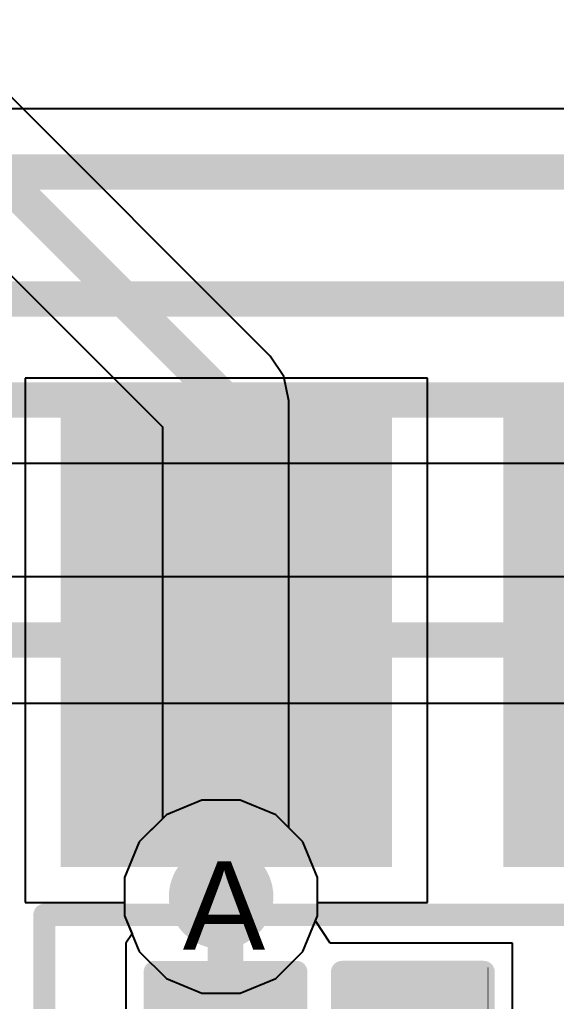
# Model space of a CAD drawing. Header units: inches. Extents: x 0 to 5271, y 0 to 5417.
# Drawn here: x 126.76 to 129.84, y 16.29 to 21.92 of the extents above; entities that cross this region are included whole.
import ezdxf

# ---------------------------------------------------------------- set-up
doc = ezdxf.new("R2010")
doc.units = ezdxf.units.IN
for name, color, linetype in [('Bottom Layer', 5, 'Continuous'), ('Bottom Overlay', 54, 'Continuous'), ('Bottom Paste', 16, 'Continuous'), ('Bottom Solder', 6, 'Continuous'), ('Drill Drawing', 1, 'Continuous'), ('L2_GND1', 16, 'Continuous'), ('L3_SIG1', 76, 'Continuous'), ('L4_PWR', 90, 'Continuous'), ('L5_GND2', 156, 'Continuous'), ('L6_SIG2', 130, 'Continuous'), ('L7_GND3', 216, 'Continuous'), ('Top Layer', 1, 'Continuous'), ('Top Overlay', 2, 'Continuous'), ('Top Paste', 8, 'Continuous'), ('Top Solder', 216, 'Continuous'), ('Via Holes', 16, 'Continuous')]:
    doc.layers.add(name, color=color, linetype=linetype)
doc.styles.add('Arial', font='', dxfattribs={"height": 0.2})
doc.styles.get('Arial').set_extended_font_data('Arial')

# ---------------------------------------------------------------- blocks, each defined once
blk = doc.blocks.new('PC817X2NIPW_190')
at = {"layer": 'Top Layer'}
for points in [[(6.1499, 2.17), (6.1499, 0.37), (3.6499, 0.37), (3.6499, 2.17)], [(6.1499, -0.37), (6.1499, -2.17), (3.6499, -2.17), (3.6499, -0.37)]]:
    blk.add_hatch(color=1, dxfattribs=at).paths.add_polyline_path(points)
at = {"layer": 'Top Paste'}
for points in [[(6.1499, 2.17), (6.1499, 0.37), (3.6499, 0.37), (3.6499, 2.17)], [(6.1499, -0.37), (6.1499, -2.17), (3.6499, -2.17), (3.6499, -0.37)]]:
    blk.add_hatch(color=8, dxfattribs=at).paths.add_polyline_path(points)
at = {"layer": 'Top Solder'}
for points in [[(6.2007, 2.2208), (6.2007, 0.3192), (3.5991, 0.3192), (3.5991, 2.2208)], [(6.2007, -0.3192), (6.2007, -2.2208), (3.5991, -2.2208), (3.5991, -0.3192)]]:
    blk.add_hatch(color=216, dxfattribs=at).paths.add_polyline_path(points)
at = {"layer": 'Top Overlay'}
for points in [[(-3.175, 2.3139, 0.127, 0.127, 0), (3.3249, 2.3139, 0.127, 0.127, 0)], [(3.3249, 2.3139, 0.127, 0.127, 0), (3.3249, -2.286, 0.127, 0.127, 0)]]:
    blk.add_lwpolyline(points, format="xyseb", dxfattribs=at)
blk.add_lwpolyline([(3.2931, 2.3139, 0.0635, 0.0635, 1), (3.3566, 2.3139, 0.0635, 0.0635, 1)], format="xyseb", close=True, dxfattribs=at)
blk.add_lwpolyline([(3.2931, 2.3139, 0.0635, 0.0635, 1), (3.3566, 2.3139, 0.0635, 0.0635, 1)], format="xyseb", close=True, dxfattribs=at)
blk = doc.blocks.new('C___0402_B_193')
at = {"layer": 'Bottom Layer'}
for points in [[(-0.2413, 0.3175), (-0.2413, -0.3175), (-0.6985, -0.3175), (-0.6985, 0.3175)], [(0.6985, 0.3175), (0.6985, -0.3175), (0.2413, -0.3175), (0.2413, 0.3175)]]:
    blk.add_hatch(color=5, dxfattribs=at).paths.add_polyline_path(points)
at = {"layer": 'Bottom Paste'}
for points in [[(-0.2413, 0.3175), (-0.2413, -0.3175), (-0.6985, -0.3175), (-0.6985, 0.3175)], [(0.6985, 0.3175), (0.6985, -0.3175), (0.2413, -0.3175), (0.2413, 0.3175)]]:
    blk.add_hatch(color=16, dxfattribs=at).paths.add_polyline_path(points)
at = {"layer": 'Bottom Solder'}
for points in [[(-0.1813, 0.3775), (-0.1813, -0.3775), (-0.7585, -0.3775), (-0.7585, 0.3775)], [(0.7585, 0.3775), (0.7585, -0.3775), (0.1813, -0.3775), (0.1813, 0.3775)]]:
    blk.add_hatch(color=6, dxfattribs=at).paths.add_polyline_path(points)
at = {"layer": 'Bottom Overlay'}
for points in [[(-0.7874, 0.4064, 0.127, 0.127, 0), (-0.2794, 0.4064, 0.127, 0.127, 0)], [(-0.7874, 0.4064, 0.127, 0.127, 0), (-0.7874, -0.4064, 0.127, 0.127, 0)], [(0.2794, 0.4064, 0.127, 0.127, 0), (0.7874, 0.4064, 0.127, 0.127, 0)], [(0.7874, 0.4064, 0.127, 0.127, 0), (0.7874, -0.4064, 0.127, 0.127, 0)], [(-0.7874, -0.4064, 0.127, 0.127, 0), (-0.2794, -0.4064, 0.127, 0.127, 0)], [(0.2794, -0.4064, 0.127, 0.127, 0), (0.7874, -0.4064, 0.127, 0.127, 0)]]:
    blk.add_lwpolyline(points, format="xyseb", dxfattribs=at)
for points in [[(-0.8191, 0.4064, 0.0635, 0.0635, 1), (-0.7556, 0.4064, 0.0635, 0.0635, 1)], [(-0.8191, 0.4064, 0.0635, 0.0635, 1), (-0.7556, 0.4064, 0.0635, 0.0635, 1)], [(-0.3111, 0.4064, 0.0635, 0.0635, 1), (-0.2476, 0.4064, 0.0635, 0.0635, 1)], [(0.2477, 0.4064, 0.0635, 0.0635, 1), (0.3112, 0.4064, 0.0635, 0.0635, 1)], [(0.7557, 0.4064, 0.0635, 0.0635, 1), (0.8192, 0.4064, 0.0635, 0.0635, 1)], [(0.7557, 0.4064, 0.0635, 0.0635, 1), (0.8192, 0.4064, 0.0635, 0.0635, 1)], [(-0.8191, -0.4064, 0.0635, 0.0635, 1), (-0.7556, -0.4064, 0.0635, 0.0635, 1)], [(-0.8191, -0.4064, 0.0635, 0.0635, 1), (-0.7556, -0.4064, 0.0635, 0.0635, 1)], [(-0.3111, -0.4064, 0.0635, 0.0635, 1), (-0.2476, -0.4064, 0.0635, 0.0635, 1)], [(0.2477, -0.4064, 0.0635, 0.0635, 1), (0.3112, -0.4064, 0.0635, 0.0635, 1)], [(0.7557, -0.4064, 0.0635, 0.0635, 1), (0.8192, -0.4064, 0.0635, 0.0635, 1)], [(0.7557, -0.4064, 0.0635, 0.0635, 1), (0.8192, -0.4064, 0.0635, 0.0635, 1)]]:
    blk.add_lwpolyline(points, format="xyseb", close=True, dxfattribs=at)
blk = doc.blocks.new('R___0402_B_215')
at = {"layer": 'Bottom Layer'}
for points in [[(-0.2413, 0.3175), (-0.2413, -0.3175), (-0.6985, -0.3175), (-0.6985, 0.3175)], [(0.6985, 0.3175), (0.6985, -0.3175), (0.2413, -0.3175), (0.2413, 0.3175)]]:
    blk.add_hatch(color=5, dxfattribs=at).paths.add_polyline_path(points)
at = {"layer": 'Bottom Paste'}
for points in [[(-0.2413, 0.3175), (-0.2413, -0.3175), (-0.6985, -0.3175), (-0.6985, 0.3175)], [(0.6985, 0.3175), (0.6985, -0.3175), (0.2413, -0.3175), (0.2413, 0.3175)]]:
    blk.add_hatch(color=16, dxfattribs=at).paths.add_polyline_path(points)
at = {"layer": 'Bottom Solder'}
for points in [[(-0.1863, 0.3725), (-0.1863, -0.3725), (-0.7535, -0.3725), (-0.7535, 0.3725)], [(0.7535, 0.3725), (0.7535, -0.3725), (0.1863, -0.3725), (0.1863, 0.3725)]]:
    blk.add_hatch(color=6, dxfattribs=at).paths.add_polyline_path(points)
at = {"layer": 'Bottom Overlay'}
for points in [[(0.7874, 0.4064, 0.127, 0.127, 0), (-0.7874, 0.4064, 0.127, 0.127, 0)], [(-0.7874, -0.4064, 0.127, 0.127, 0), (-0.7874, 0.4064, 0.127, 0.127, 0)], [(0.7874, -0.4064, 0.127, 0.127, 0), (0.7874, 0.4064, 0.127, 0.127, 0)], [(0.8128, 0.4318, 0.00323, 0.00323, 0), (-0.8128, 0.4318, 0.00323, 0.00323, 0)], [(0.7874, -0.4064, 0.127, 0.127, 0), (-0.7874, -0.4064, 0.127, 0.127, 0)]]:
    blk.add_lwpolyline(points, format="xyseb", dxfattribs=at)
for points in [[(-0.8191, 0.4064, 0.0635, 0.0635, 1), (-0.7556, 0.4064, 0.0635, 0.0635, 1)], [(-0.8191, 0.4064, 0.0635, 0.0635, 1), (-0.7556, 0.4064, 0.0635, 0.0635, 1)], [(0.7557, 0.4064, 0.0635, 0.0635, 1), (0.8192, 0.4064, 0.0635, 0.0635, 1)], [(0.7557, 0.4064, 0.0635, 0.0635, 1), (0.8192, 0.4064, 0.0635, 0.0635, 1)], [(-0.8136, 0.4318, 0.00161, 0.00161, 1), (-0.812, 0.4318, 0.00161, 0.00161, 1)], [(0.812, 0.4318, 0.00161, 0.00161, 1), (0.8136, 0.4318, 0.00161, 0.00161, 1)], [(-0.8191, -0.4064, 0.0635, 0.0635, 1), (-0.7556, -0.4064, 0.0635, 0.0635, 1)], [(-0.8191, -0.4064, 0.0635, 0.0635, 1), (-0.7556, -0.4064, 0.0635, 0.0635, 1)], [(0.7557, -0.4064, 0.0635, 0.0635, 1), (0.8192, -0.4064, 0.0635, 0.0635, 1)], [(0.7557, -0.4064, 0.0635, 0.0635, 1), (0.8192, -0.4064, 0.0635, 0.0635, 1)]]:
    blk.add_lwpolyline(points, format="xyseb", close=True, dxfattribs=at)

msp = doc.modelspace()

# ---------------------------------------------------------------- hatches: boundary and pattern name
at = {"layer": 'Bottom Layer'}
h = msp.add_hatch(color=5, dxfattribs=at)
edge = h.paths.add_edge_path()
edge.add_arc((127.9144, 16.891), 0.3, 0, 360)
at = {"layer": 'L2_GND1'}
h = msp.add_hatch(color=16, dxfattribs=at)
edge = h.paths.add_edge_path()
edge.add_arc((127.9144, 16.891), 0.3, 0, 360)
at = {"layer": 'L3_SIG1'}
h = msp.add_hatch(color=76, dxfattribs=at)
edge = h.paths.add_edge_path()
edge.add_arc((127.9144, 16.891), 0.3, 0, 360)
at = {"layer": 'L4_PWR'}
h = msp.add_hatch(color=90, dxfattribs=at)
edge = h.paths.add_edge_path()
edge.add_arc((127.9144, 16.891), 0.3, 0, 360)
at = {"layer": 'L5_GND2'}
h = msp.add_hatch(color=156, dxfattribs=at)
edge = h.paths.add_edge_path()
edge.add_arc((127.9144, 16.891), 0.3, 0, 360)
at = {"layer": 'L6_SIG2'}
h = msp.add_hatch(color=130, dxfattribs=at)
edge = h.paths.add_edge_path()
edge.add_arc((127.9144, 16.891), 0.3, 0, 360)
at = {"layer": 'L7_GND3'}
h = msp.add_hatch(color=216, dxfattribs=at)
edge = h.paths.add_edge_path()
edge.add_arc((127.9144, 16.891), 0.3, 0, 360)
at = {"layer": 'Top Layer'}
h = msp.add_hatch(color=1, dxfattribs=at)
edge = h.paths.add_edge_path()
edge.add_arc((127.9144, 16.891), 0.3, 0, 360)
at = {"layer": 'Via Holes'}
h = msp.add_hatch(color=7, dxfattribs=at)
edge = h.paths.add_edge_path()
edge.add_arc((127.9144, 16.891), 0.15, 0, 360)

# ---------------------------------------------------------------- linework, layer by layer
at = {"layer": 'Bottom Layer'}
for p, q in [((127.8042, 17.445), (127.6006, 17.3607)), ((128.0246, 17.445), (127.8042, 17.445)), ((128.2282, 17.3607), (128.0246, 17.445)), ((127.6006, 17.3607), (127.4447, 17.2048)), ((128.3841, 17.2048), (128.2282, 17.3607)), ((127.4447, 17.2048), (127.3604, 17.0012)), ((128.4684, 17.0012), (128.3841, 17.2048)), ((127.3604, 17.0012), (127.3604, 16.7808)), ((128.4684, 16.7808), (128.4684, 17.0012)), ((127.3604, 16.7808), (127.4034, 16.6769)), ((128.4562, 16.7514), (128.4684, 16.7808)), ((128.5411, 16.6244), (128.4562, 16.7514)), ((127.4034, 16.6769), (127.3683, 16.6243)), ((127.3683, 16.6243), (127.3683, 16.6243)), ((127.3683, 16.6243), (127.3683, 15.6591)), ((129.5862, 16.6244), (128.5411, 16.6244)), ((129.5862, 15.6592), (129.5862, 16.6244))]:
    msp.add_line(p, q, dxfattribs=at)
msp.add_lwpolyline([(127.9397, 16.1418, 0.2032, 0.2032, 0), (127.9397, 16.9278, 0.2032, 0.2032, 0)], format="xyseb", dxfattribs=at)
msp.add_lwpolyline([(127.8889, 16.9278, 0.1016, 0.1016, 1), (127.9905, 16.9278, 0.1016, 0.1016, 1)], format="xyseb", close=True, dxfattribs=at)
at = {"layer": 'L2_GND1'}
for p, q in [((127.8042, 17.445), (127.6006, 17.3607)), ((128.0246, 17.445), (127.8042, 17.445)), ((128.2282, 17.3607), (128.0246, 17.445)), ((127.6006, 17.3607), (127.4447, 17.2048)), ((128.3841, 17.2048), (128.2282, 17.3607)), ((127.4447, 17.2048), (127.3604, 17.0012)), ((128.4684, 17.0012), (128.3841, 17.2048)), ((127.3604, 17.0012), (127.3604, 16.7808)), ((128.4684, 16.7808), (128.4684, 17.0012)), ((127.3604, 16.7808), (127.4447, 16.5772)), ((128.3841, 16.5772), (128.4684, 16.7808)), ((127.4447, 16.5772), (127.6006, 16.4213)), ((128.2282, 16.4213), (128.3841, 16.5772)), ((127.6006, 16.4213), (127.8042, 16.337)), ((128.0246, 16.337), (128.2282, 16.4213)), ((127.8042, 16.337), (128.0246, 16.337))]:
    msp.add_line(p, q, dxfattribs=at)
at = {"layer": 'L3_SIG1'}
for p, q in [((128.1961, 19.9922), (126.2658, 21.9226)), ((125.8592, 21.3036), (127.5772, 19.5857)), ((128.2747, 19.8746), (128.1961, 19.9922)), ((128.1961, 19.9922), (128.1961, 19.9922)), ((128.3023, 19.7359), (128.2747, 19.8746)), ((128.3023, 19.7358), (128.3023, 19.7359)), ((128.3023, 17.2866), (128.3023, 19.7358)), ((127.5772, 19.5857), (127.5772, 17.3373)), ((127.5772, 17.3373), (127.4447, 17.2048)), ((128.3841, 17.2048), (128.3023, 17.2866)), ((127.4447, 17.2048), (127.3604, 17.0012)), ((128.4684, 17.0012), (128.3841, 17.2048)), ((127.3604, 17.0012), (127.3604, 16.7808)), ((128.4684, 16.7808), (128.4684, 17.0012)), ((127.3604, 16.7808), (127.4447, 16.5772)), ((128.3841, 16.5772), (128.4684, 16.7808)), ((127.4447, 16.5772), (127.6006, 16.4213)), ((128.2282, 16.4213), (128.3841, 16.5772)), ((127.6006, 16.4213), (127.8042, 16.337)), ((128.0246, 16.337), (128.2282, 16.4213)), ((127.8042, 16.337), (128.0246, 16.337))]:
    msp.add_line(p, q, dxfattribs=at)
for points in [[(126.0094, 21.6662, 0.2032, 0.2032, 0), (127.9397, 19.7359, 0.2032, 0.2032, 0)], [(127.9397, 16.9278, 0.2032, 0.2032, 0), (127.9397, 19.7359, 0.2032, 0.2032, 0)]]:
    msp.add_lwpolyline(points, format="xyseb", dxfattribs=at)
for points in [[(127.8889, 19.7359, 0.1016, 0.1016, 1), (127.9905, 19.7359, 0.1016, 0.1016, 1)], [(127.8889, 19.7359, 0.1016, 0.1016, 1), (127.9905, 19.7359, 0.1016, 0.1016, 1)], [(127.8889, 16.9278, 0.1016, 0.1016, 1), (127.9905, 16.9278, 0.1016, 0.1016, 1)]]:
    msp.add_lwpolyline(points, format="xyseb", close=True, dxfattribs=at)
at = {"layer": 'L4_PWR'}
for p, q in [((127.8042, 17.445), (127.6006, 17.3607)), ((128.0246, 17.445), (127.8042, 17.445)), ((128.2282, 17.3607), (128.0246, 17.445)), ((127.6006, 17.3607), (127.4447, 17.2048)), ((128.3841, 17.2048), (128.2282, 17.3607)), ((127.4447, 17.2048), (127.3604, 17.0012)), ((128.4684, 17.0012), (128.3841, 17.2048)), ((127.3604, 17.0012), (127.3604, 16.7808)), ((128.4684, 16.7808), (128.4684, 17.0012)), ((127.3604, 16.7808), (127.4447, 16.5772)), ((128.3841, 16.5772), (128.4684, 16.7808)), ((127.4447, 16.5772), (127.6006, 16.4213)), ((128.2282, 16.4213), (128.3841, 16.5772)), ((127.6006, 16.4213), (127.8042, 16.337)), ((128.0246, 16.337), (128.2282, 16.4213)), ((127.8042, 16.337), (128.0246, 16.337))]:
    msp.add_line(p, q, dxfattribs=at)
at = {"layer": 'L5_GND2'}
for p, q in [((127.8042, 17.445), (127.6006, 17.3607)), ((128.0246, 17.445), (127.8042, 17.445)), ((128.2282, 17.3607), (128.0246, 17.445)), ((127.6006, 17.3607), (127.4447, 17.2048)), ((128.3841, 17.2048), (128.2282, 17.3607)), ((127.4447, 17.2048), (127.3604, 17.0012)), ((128.4684, 17.0012), (128.3841, 17.2048)), ((127.3604, 17.0012), (127.3604, 16.7808)), ((128.4684, 16.7808), (128.4684, 17.0012)), ((127.3604, 16.7808), (127.4447, 16.5772)), ((128.3841, 16.5772), (128.4684, 16.7808)), ((127.4447, 16.5772), (127.6006, 16.4213)), ((128.2282, 16.4213), (128.3841, 16.5772)), ((127.6006, 16.4213), (127.8042, 16.337)), ((128.0246, 16.337), (128.2282, 16.4213)), ((127.8042, 16.337), (128.0246, 16.337))]:
    msp.add_line(p, q, dxfattribs=at)
at = {"layer": 'L6_SIG2'}
for p, q in [((133.4882, 21.4104), (123.9771, 21.4104)), ((123.9731, 19.3784), (131.8739, 19.3784)), ((132.0414, 18.7265), (124.102, 18.7265)), ((124.9782, 18.0014), (131.8912, 18.0014)), ((127.8042, 17.445), (127.6006, 17.3607)), ((128.0246, 17.445), (127.8042, 17.445)), ((128.2282, 17.3607), (128.0246, 17.445)), ((127.6006, 17.3607), (127.4447, 17.2048)), ((128.3841, 17.2048), (128.2282, 17.3607)), ((127.4447, 17.2048), (127.3604, 17.0012)), ((128.4684, 17.0012), (128.3841, 17.2048)), ((127.3604, 17.0012), (127.3604, 16.7808)), ((128.4684, 16.7808), (128.4684, 17.0012)), ((127.3604, 16.7808), (127.4447, 16.5772)), ((128.3841, 16.5772), (128.4684, 16.7808)), ((127.4447, 16.5772), (127.6006, 16.4213)), ((128.2282, 16.4213), (128.3841, 16.5772)), ((127.6006, 16.4213), (127.8042, 16.337)), ((128.0246, 16.337), (128.2282, 16.4213)), ((127.8042, 16.337), (128.0246, 16.337))]:
    msp.add_line(p, q, dxfattribs=at)
for points in [[(123.827, 21.0478, 0.2032, 0.2032, 0), (133.4882, 21.0478, 0.2032, 0.2032, 0)], [(123.9797, 20.3204, 0.2032, 0.2032, 0), (131.5466, 20.3204, 0.2032, 0.2032, 0)], [(123.9731, 19.741, 0.2032, 0.2032, 0), (132.024, 19.741, 0.2032, 0.2032, 0)], [(123.9518, 18.364, 0.2032, 0.2032, 0), (132.0414, 18.364, 0.2032, 0.2032, 0)]]:
    msp.add_lwpolyline(points, format="xyseb", dxfattribs=at)
at = {"layer": 'L7_GND3'}
for p, q in [((127.8042, 17.445), (127.6006, 17.3607)), ((128.0246, 17.445), (127.8042, 17.445)), ((128.2282, 17.3607), (128.0246, 17.445)), ((127.6006, 17.3607), (127.4447, 17.2048)), ((128.3841, 17.2048), (128.2282, 17.3607)), ((127.4447, 17.2048), (127.3604, 17.0012)), ((128.4684, 17.0012), (128.3841, 17.2048)), ((127.3604, 17.0012), (127.3604, 16.7808)), ((128.4684, 16.7808), (128.4684, 17.0012)), ((127.3604, 16.7808), (127.4447, 16.5772)), ((128.3841, 16.5772), (128.4684, 16.7808)), ((127.4447, 16.5772), (127.6006, 16.4213)), ((128.2282, 16.4213), (128.3841, 16.5772)), ((127.6006, 16.4213), (127.8042, 16.337)), ((128.0246, 16.337), (128.2282, 16.4213)), ((127.8042, 16.337), (128.0246, 16.337))]:
    msp.add_line(p, q, dxfattribs=at)
at = {"layer": 'Top Layer'}
for p, q in [((129.0981, 19.8659), (126.7901, 19.8659)), ((126.7901, 19.8659), (126.7901, 16.8579)), ((129.0981, 16.8579), (129.0981, 19.8659)), ((126.7901, 16.8579), (127.3604, 16.8579)), ((127.3604, 16.8579), (127.3604, 16.7808)), ((128.4684, 16.7808), (128.4684, 16.8579)), ((128.4684, 16.8579), (129.0981, 16.8579)), ((127.3604, 16.7808), (127.4447, 16.5772)), ((128.3841, 16.5772), (128.4684, 16.7808)), ((127.4447, 16.5772), (127.6006, 16.4213)), ((128.2282, 16.4213), (128.3841, 16.5772)), ((127.6006, 16.4213), (127.8042, 16.337)), ((128.0246, 16.337), (128.2282, 16.4213)), ((127.8042, 16.337), (128.0246, 16.337))]:
    msp.add_line(p, q, dxfattribs=at)
for points in [[(127.9144, 18.3322, 0.2032, 0.2032, 0), (127.9441, 18.3619, 0.2032, 0.2032, 0)], [(127.9144, 16.891, 0.2032, 0.2032, 0), (127.9144, 18.3322, 0.2032, 0.2032, 0)]]:
    msp.add_lwpolyline(points, format="xyseb", dxfattribs=at)
for points in [[(127.8636, 18.3322, 0.1016, 0.1016, 1), (127.9652, 18.3322, 0.1016, 0.1016, 1)], [(127.8636, 18.3322, 0.1016, 0.1016, 1), (127.9652, 18.3322, 0.1016, 0.1016, 1)], [(127.8933, 18.3619, 0.1016, 0.1016, 1), (127.9949, 18.3619, 0.1016, 0.1016, 1)], [(127.8636, 16.891, 0.1016, 0.1016, 1), (127.9652, 16.891, 0.1016, 0.1016, 1)]]:
    msp.add_lwpolyline(points, format="xyseb", close=True, dxfattribs=at)

# ---------------------------------------------------------------- block references
for name, p, rotation in [('PC817X2NIPW_190', (129.2141, 13.462), 90), ('C___0402_B_193', (127.9398, 15.6718), 90), ('R___0402_B_215', (129.0147, 15.6719), 270)]:
    msp.add_blockref(name, p, dxfattribs=dict(rotation=rotation))

# ---------------------------------------------------------------- texts
at = {"layer": 'Drill Drawing', "style": 'Arial'}
msp.add_text('A', height=0.508, dxfattribs=at).set_placement((127.6943, 16.5863))

doc.saveas('drawing.dxf')
